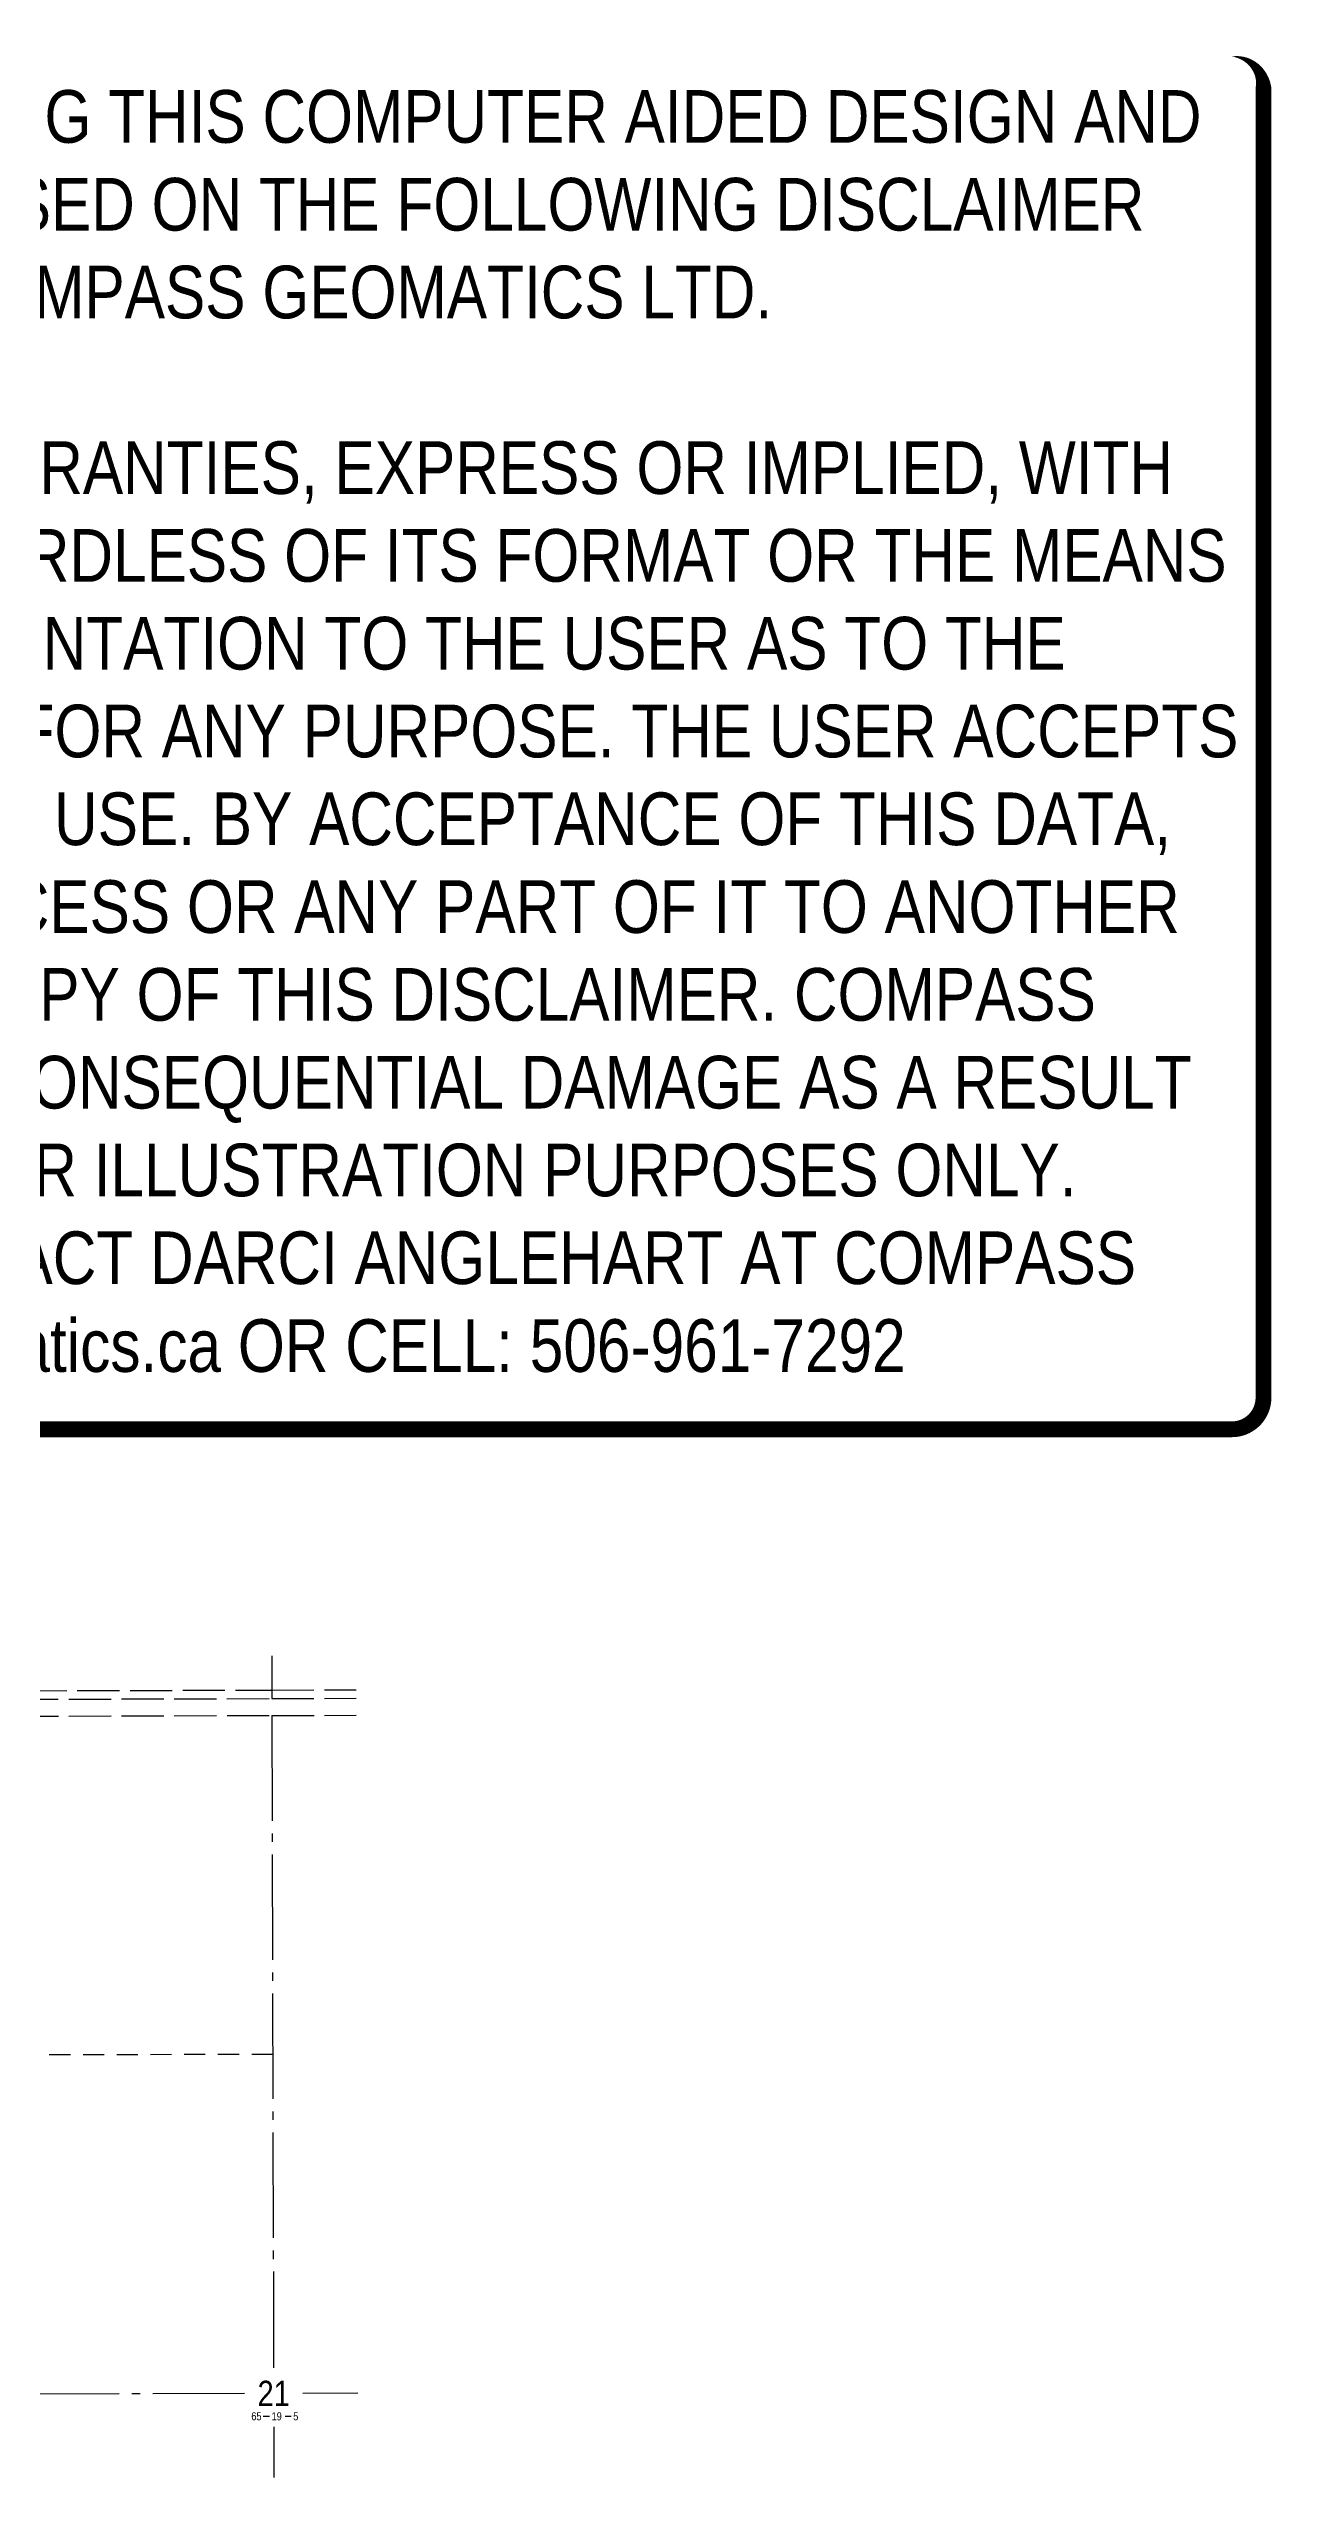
# Model space of a CAD drawing. Extents: x 509399 to 513348, y 6054619 to 6057506.
# Drawn here: x 511898 to 513348, y 6054624 to 6057506 of the extents above; entities that cross this region are included whole.
import ezdxf
from ezdxf.enums import TextEntityAlignment as Align

# ---------------------------------------------------------------- set-up
doc = ezdxf.new("R2010")
doc.units = 0
doc.header["$LTSCALE"] = 5
for name, pattern in [('foc-LSD', [8, 5, -3]), ('foc-QUARTERLINE', [33, 25, -3, 2, -3]), ('foc-UNSURVEYED', [12.5, 10, -2.5])]:
    doc.linetypes.add(name, pattern=pattern)
for name, color, linetype in [('10', 1, 'Continuous'), ('9', 3, 'Continuous'), ('L-QSEC', 8, 'foc-QUARTERLINE'), ('L-SECLBL', 7, 'Continuous'), ('L-SECTION-LSD', 7, 'foc-LSD'), ('L-USEC', 7, 'foc-UNSURVEYED')]:
    doc.layers.add(name, color=color, linetype=linetype)
doc.layers.add('DISCLAIMER', color=7, linetype='Continuous', plot=False)
doc.styles.add('80', font='ARIALN.TTF', dxfattribs={"height": 10})
doc.styles.add('80L', font='ARIALN.TTF', dxfattribs={"height": 10})
doc.styles.add('SIMPLEX', font='ARIALN.TTF')

# ---------------------------------------------------------------- blocks, each defined once
blk = doc.blocks.new('L-SECLBL')
at = {"layer": '9', "color": 7}
for p, q in [((-5.1, -27.8), (-12.3, -27.8)), ((20.7, -27.8), (13.5, -27.8))]:
    blk.add_line(p, q, dxfattribs=at)
at = {"layer": '10', "color": 2, "style": 'SIMPLEX'}
blk.add_attdef('SEC', text='', height=30, dxfattribs=at).set_placement((0, 0), align=Align.MIDDLE)
at = {"layer": '10', "color": 5, "style": '80L'}
blk.add_attdef('TWP', text='', height=9.5, dxfattribs=at).set_placement((-14.4, -27.4), align=Align.MIDDLE_RIGHT)
blk.add_attdef('RGE', text='', height=9.5, dxfattribs=at).set_placement((3.6, -27.4), align=Align.MIDDLE_CENTER)
blk.add_attdef('MER', text='', height=9.5, dxfattribs=at).set_placement((23.2, -27.4), align=Align.MIDDLE_LEFT)
blk = doc.blocks.new('Disclaimer_Legal')
at = {"layer": 'DISCLAIMER', "color": 254, "flags": 128}
blk.add_lwpolyline([(-3612.9, -1104.6, 37.5, 37.5, 0), (4096.1, -1104.6, 37.5, 37.5, 0.414214), (4171.1, -1029.6, 37.5, 37.5, 0), (4171.1, 2078.7, 37.5, 0, 0.414214), (4096.1, 2153.7, 0, 0, 0), (-3612.9, 2153.7, 0, 0, 0.414214), (-3687.9, 2078.7, 0, 0, 0), (-3687.9, -1029.6, 0, 37.5, 0.414214)], format="xyseb", close=True, dxfattribs=at)
at = {"layer": 'DISCLAIMER', "color": 254, "insert": (241.6, 533.9), "char_height": 125, "width": 7717.568, "attachment_point": 5, "style": '80'}
blk.add_mtext('NOTICE TO THE CORPORATION, PERSON &/OR PERSONS REGARDING THIS COMPUTER AIDED DESIGN AND DRAFTING (CADD) FILES. ACCEPTANCE OF THE CADD DATA IS BASED ON THE FOLLOWING DISCLAIMER WHICH COVERS ALL CADD DATA RECIEVED FROM COMPASS GEOMATICS LTD.\\P{\\fArial Narrow|b1|i0|c0|p34;DISCLAIMER}\\PCOMPASS GEOMATICS LTD. MAKES NO REPRESENTATION OR WARRANTIES, EXPRESS OR IMPLIED, WITH RESPECT TO THE REUSE OF THE DATA PROVIDED HEREWITH, REGARDLESS OF ITS FORMAT OR THE MEANS OF ITS TRANSMISSION. THERE IS NO GUARANTEE OR REPRESENTATION TO THE USER AS TO THE ACCURACY, CURRENCY, SUITABILITY OR RELIABILITY OF THIS DATA FOR ANY PURPOSE. THE USER ACCEPTS THE DATA "AS IS", AND ASSUMES ALL RISKS ASSOCIATED WITH ITS USE. BY ACCEPTANCE OF THIS DATA, THE USER AGREES NOT TO TRANSMIT THIS DATA OR PROVIDE ACCESS OR ANY PART OF IT TO ANOTHER PARTY UNLESS THE USER SHALL INCLUDE WITH THE DATA A COPY OF THIS DISCLAIMER. COMPASS GEOMATICS LTD. ASSUMES NO RESPONSIBILITY FOR ACTUAL OR CONSEQUENTIAL DAMAGE AS A RESULT OF ANY USER\'S RELIANCE ON THIS DATA. THIS CADD FILE IS FOR ILLUSTRATION PURPOSES ONLY.\\PIF YOU REQUIRE MORE ACCURATE INFORMATION, PLEASE CONTACT DARCI ANGLEHART AT COMPASS GEOMATICS LTD. VIA EMAIL: darci.anglehart@compassgeomatics.ca OR CELL: 506-961-7292', dxfattribs=at)

msp = doc.modelspace()

# ---------------------------------------------------------------- linework, layer by layer
at = {"layer": 'L-QSEC', "flags": 128}
for points in [[(512162.14, 6055598.96), (512162.277, 6055548.238)], [(512162.337, 6055528.131), (512164.429, 6054753.858)], [(511361.219, 6054721.565), (512129.873, 6054723.775)], [(512199.119, 6054723.974), (512264.458, 6054724.161)], [(512164.618, 6054683.895), (512164.78, 6054623.933)]]:
    msp.add_lwpolyline(points, dxfattribs=at)
at = {"layer": 'L-SECTION-LSD', "flags": 128}
msp.add_lwpolyline([(512163.423, 6055126.006), (511360.203, 6055123.7)], dxfattribs=at)
at = {"layer": 'L-USEC'}
for p, q in [((511359.136, 6055545.931), (512162.279, 6055548.238)), ((511369.169, 6055556.018), (512162.25, 6055558.295)), ((512162.25, 6055558.295), (512262.202, 6055558.583)), ((512162.279, 6055548.238), (512262.229, 6055548.525)), ((511359.187, 6055525.825), (512162.337, 6055528.131)), ((512162.337, 6055528.131), (512262.284, 6055528.418))]:
    msp.add_line(p, q, dxfattribs=at)

# ---------------------------------------------------------------- block references
at = {"xscale": 0.5, "yscale": 0.5, "zscale": 0.5}
msp.add_blockref('Disclaimer_Legal', (511252.739, 6056420.078), dxfattribs=at)
at = {"layer": 'L-SECLBL', "xscale": 0.99948056, "yscale": 0.99948056, "zscale": 0.99948056}
msp.add_blockref('L-SECLBL', (512164.51, 6054723.874), dxfattribs=at).add_auto_attribs({'SEC': '21', 'TWP': '65', 'RGE': '19', 'MER': '5'})

doc.saveas('drawing.dxf')
